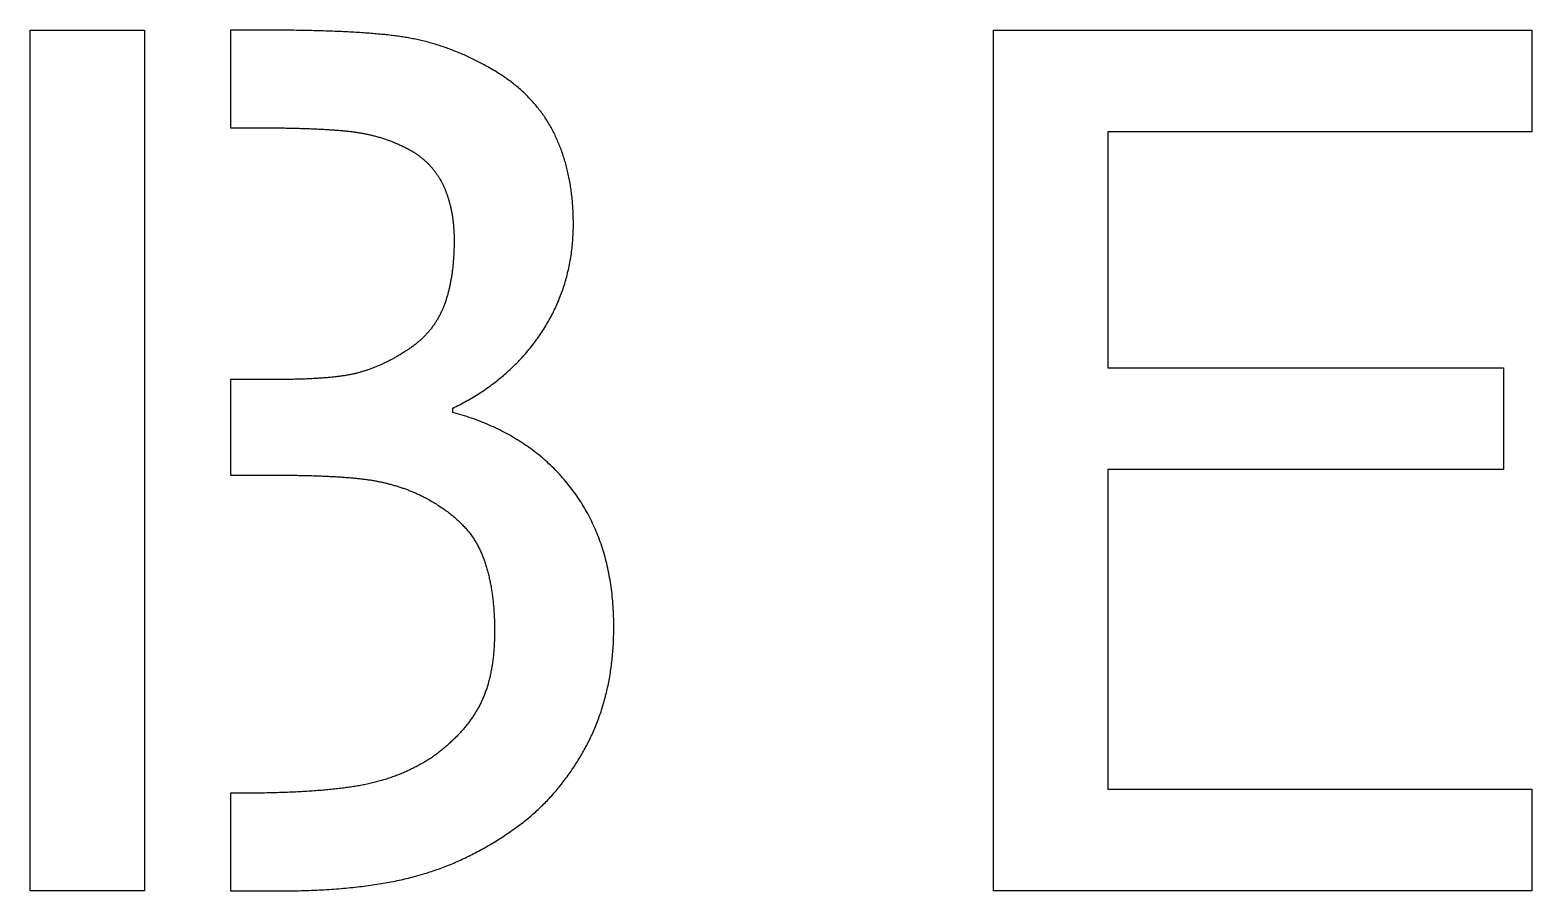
# Model space of a CAD drawing. Extents: x 63 to 563, y 268 to 768.
# Drawn here: x 270.7 to 323, y 411.3 to 441.3 of the extents above; entities that cross this region are included whole.
import ezdxf

# ---------------------------------------------------------------- set-up
doc = ezdxf.new("R2010")
doc.units = 0
doc.header["$LTSCALE"] = 2
doc.header["$MEASUREMENT"] = 0
doc.layers.get('0').update_dxf_attribs({"linetype": 'CONTINUOUS'})

msp = doc.modelspace()

# ---------------------------------------------------------------- linework, layer by layer
at = {"color": 1}
for points in [[(270.68, 441.252), (274.667, 441.252), (274.667, 411.252), (270.68, 411.252)], [(285.412, 427.929), (285.412, 428.075), (285.475, 428.105), (285.536, 428.135), (285.597, 428.166), (285.658, 428.197), (285.718, 428.229), (285.777, 428.261), (285.837, 428.293), (285.896, 428.325), (285.954, 428.358), (286.012, 428.392), (286.07, 428.425), (286.127, 428.459), (286.183, 428.494), (286.24, 428.528), (286.296, 428.564), (286.351, 428.599), (286.406, 428.635), (286.461, 428.671), (286.515, 428.708), (286.569, 428.744), (286.622, 428.782), (286.675, 428.819), (286.728, 428.857), (286.78, 428.896), (286.831, 428.934), (286.883, 428.974), (286.934, 429.013), (286.984, 429.053), (287.034, 429.093), (287.084, 429.134), (287.133, 429.174), (287.181, 429.216), (287.23, 429.257), (287.278, 429.299), (287.325, 429.342), (287.372, 429.384), (287.419, 429.427), (287.465, 429.471), (287.511, 429.515), (287.556, 429.559), (287.601, 429.603), (287.646, 429.648), (287.69, 429.693), (287.733, 429.739), (287.777, 429.785), (287.819, 429.831), (287.862, 429.878), (287.904, 429.925), (287.945, 429.972), (287.986, 430.02), (288.027, 430.068), (288.067, 430.117), (288.107, 430.166), (288.147, 430.215), (288.186, 430.264), (288.224, 430.314), (288.262, 430.365), (288.3, 430.415), (288.338, 430.466), (288.374, 430.518), (288.411, 430.57), (288.447, 430.622), (288.483, 430.674), (288.518, 430.727), (288.553, 430.78), (288.587, 430.833), (288.62, 430.887), (288.653, 430.94), (288.686, 430.994), (288.718, 431.048), (288.749, 431.103), (288.78, 431.157), (288.81, 431.212), (288.84, 431.267), (288.869, 431.322), (288.897, 431.378), (288.925, 431.434), (288.953, 431.489), (288.98, 431.545), (289.006, 431.602), (289.032, 431.658), (289.057, 431.715), (289.082, 431.772), (289.106, 431.829), (289.129, 431.887), (289.152, 431.944), (289.175, 432.002), (289.197, 432.06), (289.218, 432.118), (289.239, 432.177), (289.259, 432.235), (289.279, 432.294), (289.298, 432.354), (289.317, 432.413), (289.335, 432.472), (289.352, 432.532), (289.369, 432.592), (289.385, 432.652), (289.401, 432.713), (289.416, 432.774), (289.431, 432.834), (289.445, 432.895), (289.459, 432.957), (289.472, 433.018), (289.484, 433.08), (289.496, 433.142), (289.508, 433.204), (289.519, 433.266), (289.529, 433.329), (289.539, 433.392), (289.548, 433.455), (289.556, 433.518), (289.564, 433.582), (289.572, 433.645), (289.579, 433.709), (289.585, 433.773), (289.591, 433.838), (289.596, 433.902), (289.601, 433.967), (289.605, 434.032), (289.609, 434.097), (289.612, 434.163), (289.614, 434.228), (289.616, 434.294), (289.618, 434.36), (289.618, 434.427), (289.619, 434.493), (289.618, 434.553), (289.618, 434.612), (289.617, 434.671), (289.616, 434.73), (289.614, 434.789), (289.612, 434.847), (289.61, 434.905), (289.607, 434.963), (289.604, 435.021), (289.6, 435.078), (289.596, 435.135), (289.592, 435.192), (289.588, 435.249), (289.583, 435.305), (289.577, 435.361), (289.572, 435.417), (289.566, 435.473), (289.559, 435.528), (289.552, 435.583), (289.545, 435.638), (289.538, 435.693), (289.53, 435.747), (289.521, 435.801), (289.513, 435.855), (289.504, 435.909), (289.494, 435.962), (289.485, 436.016), (289.474, 436.068), (289.464, 436.121), (289.453, 436.174), (289.442, 436.226), (289.43, 436.278), (289.418, 436.329), (289.406, 436.381), (289.393, 436.432), (289.38, 436.483), (289.367, 436.534), (289.353, 436.584), (289.339, 436.634), (289.324, 436.684), (289.31, 436.734), (289.294, 436.783), (289.279, 436.833), (289.263, 436.882), (289.246, 436.93), (289.23, 436.979), (289.212, 437.027), (289.195, 437.075), (289.177, 437.123), (289.159, 437.17), (289.14, 437.218), (289.121, 437.265), (289.102, 437.311), (289.082, 437.358), (289.062, 437.404), (289.042, 437.45), (289.021, 437.496), (289, 437.541), (288.979, 437.587), (288.957, 437.632), (288.934, 437.676), (288.912, 437.721), (288.889, 437.765), (288.865, 437.809), (288.842, 437.853), (288.817, 437.896), (288.793, 437.94), (288.768, 437.983), (288.742, 438.025), (288.716, 438.068), (288.69, 438.11), (288.663, 438.152), (288.635, 438.193), (288.608, 438.235), (288.579, 438.276), (288.551, 438.316), (288.522, 438.357), (288.492, 438.397), (288.462, 438.437), (288.432, 438.477), (288.401, 438.516), (288.37, 438.555), (288.338, 438.594), (288.306, 438.633), (288.273, 438.671), (288.24, 438.709), (288.207, 438.747), (288.173, 438.784), (288.139, 438.822), (288.104, 438.859), (288.069, 438.895), (288.033, 438.932), (287.997, 438.968), (287.96, 439.004), (287.923, 439.039), (287.886, 439.075), (287.848, 439.11), (287.81, 439.145), (287.771, 439.179), (287.732, 439.213), (287.692, 439.247), (287.652, 439.281), (287.611, 439.315), (287.57, 439.348), (287.529, 439.381), (287.487, 439.413), (287.445, 439.446), (287.402, 439.478), (287.359, 439.51), (287.315, 439.541), (287.271, 439.572), (287.227, 439.603), (287.182, 439.634), (287.137, 439.665), (287.091, 439.695), (287.045, 439.725), (286.998, 439.754), (286.951, 439.784), (286.903, 439.813), (286.855, 439.842), (286.807, 439.87), (286.758, 439.899), (286.709, 439.927), (286.659, 439.954), (286.609, 439.982), (286.558, 440.009), (286.507, 440.036), (286.461, 440.061), (286.415, 440.086), (286.369, 440.11), (286.322, 440.135), (286.276, 440.159), (286.23, 440.182), (286.183, 440.206), (286.137, 440.229), (286.09, 440.251), (286.044, 440.274), (285.997, 440.296), (285.95, 440.318), (285.903, 440.34), (285.857, 440.361), (285.81, 440.382), (285.762, 440.402), (285.715, 440.423), (285.668, 440.443), (285.621, 440.463), (285.574, 440.482), (285.526, 440.501), (285.479, 440.52), (285.431, 440.539), (285.383, 440.557), (285.336, 440.575), (285.288, 440.593), (285.24, 440.611), (285.192, 440.628), (285.144, 440.645), (285.096, 440.661), (285.048, 440.677), (285, 440.693), (284.951, 440.709), (284.903, 440.724), (284.855, 440.739), (284.806, 440.754), (284.757, 440.769), (284.709, 440.783), (284.66, 440.797), (284.611, 440.81), (284.562, 440.824), (284.513, 440.837), (284.464, 440.849), (284.415, 440.862), (284.366, 440.874), (284.317, 440.886), (284.268, 440.897), (284.218, 440.909), (284.169, 440.919), (284.119, 440.93), (284.07, 440.94), (284.02, 440.951), (283.97, 440.96), (283.92, 440.97), (283.871, 440.979), (283.821, 440.988), (283.771, 440.996), (283.72, 441.005), (283.67, 441.013), (283.62, 441.02), (283.57, 441.028), (283.519, 441.035), (283.469, 441.042), (283.418, 441.048), (283.367, 441.055), (283.315, 441.061), (283.262, 441.067), (283.208, 441.073), (283.154, 441.079), (283.098, 441.085), (283.042, 441.091), (282.985, 441.097), (282.928, 441.102), (282.869, 441.108), (282.81, 441.113), (282.75, 441.118), (282.689, 441.123), (282.627, 441.128), (282.565, 441.133), (282.501, 441.138), (282.437, 441.143), (282.373, 441.148), (282.307, 441.152), (282.24, 441.157), (282.173, 441.161), (282.105, 441.165), (282.036, 441.17), (281.967, 441.174), (281.896, 441.178), (281.825, 441.181), (281.753, 441.185), (281.68, 441.189), (281.606, 441.192), (281.532, 441.196), (281.457, 441.199), (281.381, 441.202), (281.304, 441.205), (281.226, 441.208), (281.148, 441.211), (281.069, 441.214), (280.989, 441.217), (280.908, 441.22), (280.827, 441.222), (280.744, 441.224), (280.661, 441.227), (280.577, 441.229), (280.492, 441.231), (280.407, 441.233), (280.32, 441.235), (280.233, 441.237), (280.145, 441.238), (280.057, 441.24), (279.967, 441.241), (279.877, 441.243), (279.786, 441.244), (279.694, 441.245), (279.601, 441.246), (279.507, 441.247), (279.413, 441.248), (279.318, 441.249), (279.222, 441.25), (279.125, 441.25), (279.028, 441.251), (278.93, 441.251), (278.831, 441.251), (278.731, 441.251), (278.63, 441.252), (277.667, 441.252), (277.667, 437.848), (278.484, 437.848), (278.551, 437.848), (278.616, 437.848), (278.682, 437.848), (278.747, 437.847), (278.811, 437.847), (278.875, 437.847), (278.939, 437.847), (279.002, 437.846), (279.065, 437.846), (279.127, 437.845), (279.189, 437.844), (279.25, 437.844), (279.311, 437.843), (279.371, 437.842), (279.431, 437.841), (279.491, 437.84), (279.55, 437.839), (279.608, 437.838), (279.666, 437.837), (279.724, 437.836), (279.781, 437.835), (279.837, 437.833), (279.894, 437.832), (279.949, 437.831), (280.004, 437.829), (280.059, 437.828), (280.114, 437.826), (280.167, 437.824), (280.221, 437.823), (280.274, 437.821), (280.326, 437.819), (280.378, 437.817), (280.43, 437.815), (280.481, 437.813), (280.531, 437.811), (280.582, 437.809), (280.631, 437.807), (280.68, 437.804), (280.729, 437.802), (280.777, 437.8), (280.825, 437.797), (280.873, 437.795), (280.919, 437.792), (280.966, 437.79), (281.012, 437.787), (281.057, 437.784), (281.102, 437.781), (281.147, 437.779), (281.191, 437.776), (281.235, 437.773), (281.278, 437.77), (281.321, 437.766), (281.363, 437.763), (281.405, 437.76), (281.446, 437.757), (281.487, 437.753), (281.527, 437.75), (281.567, 437.747), (281.606, 437.743), (281.645, 437.739), (281.684, 437.736), (281.722, 437.732), (281.76, 437.728), (281.797, 437.724), (281.834, 437.72), (281.871, 437.716), (281.908, 437.712), (281.944, 437.707), (281.981, 437.702), (282.018, 437.697), (282.054, 437.692), (282.09, 437.686), (282.126, 437.681), (282.163, 437.675), (282.199, 437.669), (282.235, 437.663), (282.27, 437.656), (282.306, 437.649), (282.342, 437.642), (282.377, 437.635), (282.413, 437.628), (282.448, 437.621), (282.483, 437.613), (282.518, 437.605), (282.553, 437.597), (282.588, 437.588), (282.623, 437.58), (282.657, 437.571), (282.692, 437.562), (282.726, 437.553), (282.761, 437.544), (282.795, 437.534), (282.829, 437.524), (282.863, 437.514), (282.897, 437.504), (282.931, 437.494), (282.965, 437.483), (282.999, 437.472), (283.032, 437.461), (283.066, 437.45), (283.099, 437.439), (283.132, 437.427), (283.165, 437.415), (283.198, 437.403), (283.231, 437.391), (283.264, 437.379), (283.297, 437.366), (283.329, 437.353), (283.362, 437.34), (283.394, 437.327), (283.427, 437.313), (283.459, 437.3), (283.491, 437.286), (283.523, 437.272), (283.555, 437.257), (283.587, 437.243), (283.618, 437.228), (283.65, 437.213), (283.682, 437.198), (283.713, 437.183), (283.744, 437.167), (283.775, 437.152), (283.807, 437.136), (283.838, 437.12), (283.868, 437.103), (283.899, 437.087), (283.93, 437.07), (283.955, 437.055), (283.98, 437.041), (284.005, 437.026), (284.029, 437.01), (284.053, 436.995), (284.078, 436.98), (284.101, 436.964), (284.125, 436.948), (284.148, 436.932), (284.172, 436.916), (284.195, 436.9), (284.217, 436.883), (284.24, 436.867), (284.262, 436.85), (284.284, 436.833), (284.306, 436.816), (284.328, 436.798), (284.35, 436.781), (284.371, 436.763), (284.392, 436.745), (284.413, 436.727), (284.433, 436.709), (284.454, 436.691), (284.474, 436.672), (284.494, 436.654), (284.513, 436.635), (284.533, 436.616), (284.552, 436.596), (284.571, 436.577), (284.59, 436.558), (284.609, 436.538), (284.627, 436.518), (284.646, 436.498), (284.664, 436.478), (284.681, 436.457), (284.699, 436.437), (284.716, 436.416), (284.733, 436.395), (284.75, 436.374), (284.767, 436.353), (284.783, 436.332), (284.8, 436.31), (284.816, 436.288), (284.832, 436.266), (284.847, 436.244), (284.863, 436.222), (284.878, 436.2), (284.893, 436.177), (284.907, 436.154), (284.922, 436.132), (284.936, 436.109), (284.95, 436.085), (284.964, 436.062), (284.978, 436.038), (284.991, 436.015), (285.005, 435.991), (285.018, 435.967), (285.03, 435.942), (285.043, 435.918), (285.055, 435.893), (285.067, 435.868), (285.079, 435.844), (285.091, 435.818), (285.103, 435.793), (285.114, 435.768), (285.125, 435.742), (285.136, 435.717), (285.147, 435.691), (285.157, 435.665), (285.168, 435.639), (285.178, 435.613), (285.188, 435.586), (285.198, 435.56), (285.207, 435.533), (285.217, 435.506), (285.226, 435.48), (285.235, 435.453), (285.244, 435.426), (285.253, 435.398), (285.262, 435.371), (285.27, 435.343), (285.278, 435.316), (285.286, 435.288), (285.294, 435.26), (285.302, 435.232), (285.309, 435.204), (285.317, 435.175), (285.324, 435.147), (285.331, 435.118), (285.338, 435.09), (285.344, 435.061), (285.351, 435.032), (285.357, 435.003), (285.363, 434.973), (285.369, 434.944), (285.375, 434.915), (285.38, 434.885), (285.385, 434.855), (285.391, 434.825), (285.396, 434.795), (285.4, 434.765), (285.405, 434.735), (285.409, 434.704), (285.414, 434.674), (285.418, 434.643), (285.422, 434.612), (285.425, 434.581), (285.429, 434.55), (285.432, 434.519), (285.435, 434.487), (285.438, 434.456), (285.441, 434.424), (285.444, 434.393), (285.446, 434.361), (285.448, 434.329), (285.451, 434.296), (285.452, 434.264), (285.454, 434.232), (285.456, 434.199), (285.457, 434.166), (285.458, 434.134), (285.459, 434.101), (285.46, 434.068), (285.461, 434.034), (285.461, 434.001), (285.461, 433.968), (285.461, 433.934), (285.461, 433.89), (285.461, 433.846), (285.461, 433.802), (285.46, 433.758), (285.459, 433.715), (285.458, 433.672), (285.457, 433.629), (285.455, 433.586), (285.454, 433.544), (285.452, 433.502), (285.45, 433.46), (285.448, 433.418), (285.446, 433.376), (285.443, 433.335), (285.44, 433.294), (285.438, 433.253), (285.434, 433.213), (285.431, 433.173), (285.428, 433.133), (285.424, 433.093), (285.42, 433.053), (285.416, 433.014), (285.412, 432.975), (285.408, 432.936), (285.403, 432.897), (285.398, 432.859), (285.393, 432.82), (285.388, 432.783), (285.383, 432.745), (285.377, 432.707), (285.372, 432.67), (285.366, 432.633), (285.36, 432.596), (285.353, 432.56), (285.347, 432.524), (285.34, 432.487), (285.334, 432.452), (285.327, 432.416), (285.319, 432.381), (285.312, 432.346), (285.304, 432.311), (285.297, 432.276), (285.289, 432.242), (285.281, 432.207), (285.272, 432.173), (285.264, 432.14), (285.255, 432.106), (285.246, 432.073), (285.237, 432.04), (285.228, 432.007), (285.218, 431.975), (285.209, 431.942), (285.199, 431.91), (285.189, 431.879), (285.179, 431.847), (285.168, 431.816), (285.158, 431.784), (285.147, 431.754), (285.136, 431.723), (285.125, 431.692), (285.114, 431.662), (285.102, 431.632), (285.091, 431.603), (285.079, 431.573), (285.067, 431.544), (285.054, 431.515), (285.041, 431.486), (285.028, 431.457), (285.015, 431.428), (285.002, 431.4), (284.988, 431.372), (284.974, 431.344), (284.96, 431.316), (284.945, 431.288), (284.93, 431.26), (284.915, 431.233), (284.9, 431.206), (284.884, 431.179), (284.868, 431.152), (284.852, 431.125), (284.835, 431.099), (284.819, 431.072), (284.802, 431.046), (284.784, 431.02), (284.767, 430.994), (284.749, 430.969), (284.731, 430.943), (284.712, 430.918), (284.694, 430.893), (284.675, 430.868), (284.656, 430.843), (284.636, 430.819), (284.616, 430.794), (284.596, 430.77), (284.576, 430.746), (284.556, 430.722), (284.535, 430.698), (284.514, 430.675), (284.492, 430.651), (284.471, 430.628), (284.449, 430.605), (284.427, 430.582), (284.404, 430.56), (284.381, 430.537), (284.358, 430.515), (284.335, 430.493), (284.312, 430.471), (284.288, 430.449), (284.264, 430.428), (284.239, 430.406), (284.215, 430.385), (284.19, 430.364), (284.165, 430.343), (284.139, 430.322), (284.114, 430.302), (284.088, 430.281), (284.061, 430.261), (284.035, 430.241), (284.008, 430.221), (283.981, 430.201), (283.954, 430.182), (283.926, 430.162), (283.898, 430.143), (283.87, 430.124), (283.842, 430.106), (283.813, 430.087), (283.784, 430.068), (283.754, 430.049), (283.724, 430.031), (283.695, 430.012), (283.665, 429.993), (283.635, 429.975), (283.605, 429.957), (283.576, 429.939), (283.546, 429.922), (283.516, 429.904), (283.487, 429.887), (283.457, 429.87), (283.428, 429.853), (283.398, 429.837), (283.369, 429.82), (283.339, 429.804), (283.31, 429.788), (283.281, 429.773), (283.251, 429.757), (283.222, 429.742), (283.193, 429.727), (283.164, 429.712), (283.134, 429.697), (283.105, 429.682), (283.076, 429.668), (283.047, 429.654), (283.018, 429.64), (282.989, 429.626), (282.96, 429.613), (282.931, 429.599), (282.902, 429.586), (282.873, 429.573), (282.844, 429.561), (282.815, 429.548), (282.786, 429.536), (282.757, 429.524), (282.728, 429.512), (282.7, 429.5), (282.671, 429.489), (282.642, 429.478), (282.614, 429.467), (282.585, 429.456), (282.556, 429.445), (282.528, 429.435), (282.499, 429.425), (282.471, 429.415), (282.442, 429.405), (282.414, 429.395), (282.385, 429.386), (282.357, 429.377), (282.329, 429.368), (282.3, 429.359), (282.272, 429.35), (282.244, 429.342), (282.215, 429.334), (282.187, 429.326), (282.159, 429.318), (282.131, 429.31), (282.103, 429.303), (282.075, 429.296), (282.046, 429.289), (282.018, 429.282), (281.99, 429.276), (281.962, 429.269), (281.934, 429.263), (281.906, 429.257), (281.877, 429.251), (281.848, 429.245), (281.818, 429.24), (281.787, 429.234), (281.757, 429.228), (281.725, 429.223), (281.693, 429.218), (281.661, 429.212), (281.628, 429.207), (281.595, 429.202), (281.561, 429.197), (281.527, 429.192), (281.492, 429.187), (281.457, 429.183), (281.421, 429.178), (281.385, 429.174), (281.348, 429.169), (281.311, 429.165), (281.273, 429.161), (281.235, 429.157), (281.196, 429.153), (281.157, 429.149), (281.117, 429.145), (281.077, 429.141), (281.036, 429.138), (280.995, 429.134), (280.954, 429.131), (280.912, 429.127), (280.869, 429.124), (280.826, 429.121), (280.782, 429.118), (280.738, 429.115), (280.694, 429.112), (280.649, 429.109), (280.603, 429.107), (280.557, 429.104), (280.511, 429.102), (280.464, 429.099), (280.416, 429.097), (280.368, 429.095), (280.32, 429.093), (280.271, 429.091), (280.221, 429.089), (280.171, 429.087), (280.121, 429.086), (280.07, 429.084), (280.019, 429.082), (279.967, 429.081), (279.914, 429.08), (279.862, 429.079), (279.808, 429.077), (279.754, 429.076), (279.7, 429.076), (279.645, 429.075), (279.59, 429.074), (279.534, 429.073), (279.478, 429.073), (279.421, 429.072), (279.364, 429.072), (279.306, 429.072), (279.248, 429.072), (279.189, 429.072), (277.667, 429.072), (277.667, 425.741), (279.189, 425.741), (279.254, 425.741), (279.318, 425.741), (279.382, 425.741), (279.446, 425.74), (279.509, 425.74), (279.571, 425.74), (279.633, 425.739), (279.695, 425.739), (279.756, 425.738), (279.817, 425.737), (279.877, 425.737), (279.936, 425.736), (279.996, 425.735), (280.054, 425.734), (280.113, 425.733), (280.17, 425.732), (280.228, 425.731), (280.285, 425.729), (280.341, 425.728), (280.397, 425.727), (280.452, 425.725), (280.507, 425.724), (280.562, 425.722), (280.616, 425.72), (280.669, 425.718), (280.722, 425.717), (280.775, 425.715), (280.827, 425.713), (280.879, 425.711), (280.93, 425.708), (280.981, 425.706), (281.031, 425.704), (281.081, 425.702), (281.13, 425.699), (281.179, 425.697), (281.227, 425.694), (281.275, 425.691), (281.323, 425.689), (281.37, 425.686), (281.416, 425.683), (281.462, 425.68), (281.508, 425.677), (281.553, 425.674), (281.598, 425.671), (281.642, 425.668), (281.686, 425.664), (281.729, 425.661), (281.771, 425.658), (281.814, 425.654), (281.856, 425.651), (281.897, 425.647), (281.938, 425.643), (281.978, 425.639), (282.018, 425.636), (282.058, 425.632), (282.097, 425.628), (282.135, 425.623), (282.173, 425.619), (282.211, 425.615), (282.248, 425.611), (282.284, 425.606), (282.321, 425.602), (282.356, 425.597), (282.392, 425.593), (282.427, 425.588), (282.462, 425.583), (282.497, 425.578), (282.532, 425.573), (282.566, 425.567), (282.601, 425.562), (282.636, 425.556), (282.67, 425.55), (282.705, 425.544), (282.739, 425.538), (282.773, 425.531), (282.808, 425.525), (282.842, 425.518), (282.876, 425.511), (282.91, 425.504), (282.944, 425.496), (282.977, 425.489), (283.011, 425.481), (283.045, 425.473), (283.078, 425.465), (283.112, 425.457), (283.145, 425.449), (283.178, 425.441), (283.212, 425.432), (283.245, 425.423), (283.278, 425.414), (283.311, 425.405), (283.343, 425.396), (283.376, 425.386), (283.409, 425.376), (283.442, 425.367), (283.474, 425.357), (283.507, 425.347), (283.539, 425.336), (283.571, 425.326), (283.603, 425.315), (283.635, 425.304), (283.667, 425.293), (283.699, 425.282), (283.731, 425.271), (283.763, 425.259), (283.795, 425.247), (283.826, 425.236), (283.858, 425.224), (283.889, 425.211), (283.921, 425.199), (283.952, 425.186), (283.983, 425.174), (284.014, 425.161), (284.045, 425.148), (284.076, 425.135), (284.107, 425.121), (284.138, 425.108), (284.168, 425.094), (284.199, 425.08), (284.229, 425.066), (284.26, 425.052), (284.29, 425.038), (284.32, 425.023), (284.35, 425.008), (284.38, 424.993), (284.41, 424.978), (284.44, 424.963), (284.486, 424.938), (284.531, 424.914), (284.576, 424.889), (284.62, 424.864), (284.664, 424.839), (284.707, 424.813), (284.75, 424.788), (284.792, 424.762), (284.834, 424.736), (284.876, 424.71), (284.917, 424.684), (284.957, 424.658), (284.997, 424.631), (285.036, 424.605), (285.075, 424.578), (285.114, 424.551), (285.152, 424.524), (285.189, 424.497), (285.226, 424.469), (285.263, 424.442), (285.299, 424.414), (285.334, 424.386), (285.369, 424.358), (285.404, 424.33), (285.438, 424.301), (285.472, 424.273), (285.505, 424.244), (285.538, 424.216), (285.57, 424.187), (285.602, 424.157), (285.633, 424.128), (285.664, 424.099), (285.694, 424.069), (285.724, 424.039), (285.753, 424.009), (285.782, 423.979), (285.81, 423.949), (285.838, 423.919), (285.865, 423.888), (285.892, 423.858), (285.919, 423.827), (285.945, 423.796), (285.97, 423.765), (285.995, 423.733), (286.019, 423.702), (286.043, 423.67), (286.067, 423.638), (286.09, 423.606), (286.113, 423.574), (286.135, 423.542), (286.156, 423.51), (286.177, 423.477), (286.198, 423.444), (286.218, 423.411), (286.238, 423.378), (286.257, 423.345), (286.276, 423.312), (286.294, 423.278), (286.311, 423.245), (286.329, 423.211), (286.345, 423.177), (286.362, 423.143), (286.378, 423.108), (286.393, 423.074), (286.408, 423.039), (286.423, 423.004), (286.437, 422.969), (286.452, 422.933), (286.466, 422.897), (286.48, 422.861), (286.493, 422.824), (286.507, 422.787), (286.52, 422.75), (286.533, 422.713), (286.545, 422.675), (286.558, 422.637), (286.57, 422.598), (286.582, 422.56), (286.594, 422.521), (286.605, 422.482), (286.616, 422.442), (286.627, 422.402), (286.638, 422.362), (286.649, 422.321), (286.659, 422.281), (286.669, 422.24), (286.679, 422.198), (286.688, 422.156), (286.697, 422.114), (286.706, 422.072), (286.715, 422.03), (286.724, 421.987), (286.732, 421.943), (286.74, 421.9), (286.748, 421.856), (286.756, 421.812), (286.763, 421.768), (286.77, 421.723), (286.777, 421.678), (286.784, 421.633), (286.79, 421.587), (286.796, 421.541), (286.802, 421.495), (286.808, 421.448), (286.813, 421.402), (286.818, 421.354), (286.823, 421.307), (286.828, 421.259), (286.832, 421.211), (286.837, 421.163), (286.841, 421.114), (286.844, 421.065), (286.848, 421.016), (286.851, 420.967), (286.854, 420.917), (286.857, 420.867), (286.859, 420.816), (286.862, 420.765), (286.864, 420.714), (286.866, 420.663), (286.867, 420.611), (286.868, 420.56), (286.87, 420.507), (286.87, 420.455), (286.871, 420.402), (286.871, 420.349), (286.871, 420.295), (286.871, 420.246), (286.871, 420.196), (286.87, 420.147), (286.869, 420.099), (286.868, 420.05), (286.867, 420.002), (286.865, 419.954), (286.863, 419.906), (286.861, 419.859), (286.859, 419.812), (286.856, 419.765), (286.853, 419.719), (286.85, 419.673), (286.846, 419.627), (286.842, 419.581), (286.838, 419.536), (286.834, 419.491), (286.83, 419.446), (286.825, 419.402), (286.82, 419.358), (286.814, 419.314), (286.809, 419.27), (286.803, 419.227), (286.797, 419.184), (286.79, 419.141), (286.784, 419.099), (286.777, 419.057), (286.77, 419.015), (286.762, 418.974), (286.755, 418.932), (286.747, 418.891), (286.739, 418.851), (286.73, 418.81), (286.722, 418.77), (286.713, 418.731), (286.704, 418.691), (286.694, 418.652), (286.684, 418.613), (286.674, 418.574), (286.664, 418.536), (286.654, 418.498), (286.643, 418.46), (286.632, 418.423), (286.621, 418.386), (286.609, 418.349), (286.597, 418.312), (286.585, 418.276), (286.573, 418.24), (286.56, 418.204), (286.547, 418.169), (286.534, 418.133), (286.521, 418.098), (286.507, 418.064), (286.494, 418.03), (286.479, 417.996), (286.465, 417.962), (286.45, 417.928), (286.435, 417.895), (286.42, 417.863), (286.405, 417.83), (286.389, 417.798), (286.373, 417.766), (286.357, 417.734), (286.341, 417.703), (286.324, 417.671), (286.307, 417.64), (286.289, 417.609), (286.272, 417.578), (286.254, 417.547), (286.236, 417.516), (286.217, 417.486), (286.198, 417.455), (286.179, 417.424), (286.16, 417.394), (286.14, 417.364), (286.12, 417.333), (286.1, 417.303), (286.079, 417.273), (286.058, 417.243), (286.037, 417.213), (286.015, 417.184), (285.994, 417.154), (285.972, 417.124), (285.949, 417.095), (285.927, 417.066), (285.904, 417.036), (285.88, 417.007), (285.857, 416.978), (285.833, 416.949), (285.809, 416.92), (285.784, 416.891), (285.76, 416.863), (285.735, 416.834), (285.709, 416.806), (285.684, 416.777), (285.658, 416.749), (285.632, 416.721), (285.605, 416.693), (285.578, 416.665), (285.551, 416.637), (285.524, 416.609), (285.496, 416.581), (285.468, 416.554), (285.44, 416.526), (285.411, 416.499), (285.382, 416.471), (285.353, 416.444), (285.324, 416.417), (285.294, 416.39), (285.264, 416.363), (285.234, 416.336), (285.203, 416.309), (285.172, 416.283), (285.141, 416.256), (285.109, 416.229), (285.077, 416.203), (285.045, 416.177), (285.013, 416.151), (284.98, 416.125), (284.947, 416.099), (284.914, 416.073), (284.88, 416.047), (284.846, 416.021), (284.812, 415.996), (284.778, 415.97), (284.743, 415.945), (284.708, 415.919), (284.671, 415.895), (284.634, 415.871), (284.597, 415.847), (284.559, 415.823), (284.522, 415.8), (284.484, 415.777), (284.446, 415.754), (284.408, 415.732), (284.37, 415.71), (284.332, 415.688), (284.293, 415.666), (284.255, 415.644), (284.216, 415.623), (284.177, 415.602), (284.138, 415.582), (284.098, 415.561), (284.059, 415.541), (284.019, 415.521), (283.979, 415.502), (283.939, 415.482), (283.899, 415.463), (283.858, 415.444), (283.818, 415.426), (283.777, 415.408), (283.736, 415.39), (283.695, 415.372), (283.654, 415.354), (283.613, 415.337), (283.571, 415.32), (283.529, 415.304), (283.487, 415.287), (283.445, 415.271), (283.403, 415.255), (283.361, 415.24), (283.318, 415.224), (283.275, 415.209), (283.232, 415.194), (283.189, 415.18), (283.146, 415.165), (283.103, 415.151), (283.059, 415.138), (283.015, 415.124), (282.971, 415.111), (282.927, 415.098), (282.883, 415.085), (282.839, 415.073), (282.794, 415.061), (282.749, 415.049), (282.704, 415.037), (282.659, 415.026), (282.614, 415.015), (282.568, 415.004), (282.523, 414.993), (282.477, 414.983), (282.431, 414.973), (282.385, 414.963), (282.339, 414.954), (282.292, 414.944), (282.245, 414.935), (282.199, 414.927), (282.152, 414.918), (282.105, 414.91), (282.057, 414.902), (282.01, 414.894), (281.962, 414.887), (281.913, 414.879), (281.864, 414.872), (281.814, 414.865), (281.764, 414.858), (281.713, 414.851), (281.662, 414.844), (281.61, 414.837), (281.558, 414.831), (281.505, 414.824), (281.451, 414.818), (281.397, 414.812), (281.342, 414.806), (281.287, 414.8), (281.231, 414.794), (281.175, 414.788), (281.118, 414.783), (281.06, 414.777), (281.002, 414.772), (280.944, 414.767), (280.885, 414.761), (280.825, 414.756), (280.765, 414.752), (280.704, 414.747), (280.643, 414.742), (280.581, 414.738), (280.518, 414.733), (280.455, 414.729), (280.392, 414.725), (280.328, 414.721), (280.263, 414.717), (280.198, 414.713), (280.132, 414.709), (280.066, 414.706), (279.999, 414.702), (279.931, 414.699), (279.863, 414.696), (279.795, 414.693), (279.726, 414.69), (279.656, 414.687), (279.586, 414.684), (279.515, 414.682), (279.444, 414.679), (279.372, 414.677), (279.299, 414.675), (279.226, 414.673), (279.153, 414.671), (279.079, 414.669), (279.004, 414.667), (278.929, 414.665), (278.853, 414.664), (278.777, 414.662), (278.7, 414.661), (278.622, 414.66), (278.544, 414.659), (278.466, 414.658), (278.387, 414.657), (278.307, 414.657), (278.227, 414.656), (278.146, 414.656), (278.065, 414.655), (277.983, 414.655), (277.9, 414.655), (277.667, 414.655), (277.667, 411.252), (279.286, 411.252), (279.383, 411.252), (279.478, 411.252), (279.573, 411.253), (279.668, 411.254), (279.762, 411.255), (279.855, 411.257), (279.948, 411.258), (280.04, 411.26), (280.132, 411.263), (280.223, 411.265), (280.314, 411.268), (280.404, 411.272), (280.493, 411.275), (280.582, 411.279), (280.671, 411.283), (280.758, 411.287), (280.846, 411.292), (280.932, 411.296), (281.018, 411.302), (281.104, 411.307), (281.189, 411.313), (281.273, 411.319), (281.357, 411.325), (281.44, 411.331), (281.523, 411.338), (281.605, 411.345), (281.687, 411.353), (281.768, 411.36), (281.849, 411.368), (281.928, 411.376), (282.008, 411.385), (282.087, 411.394), (282.165, 411.403), (282.243, 411.412), (282.32, 411.421), (282.396, 411.431), (282.472, 411.441), (282.548, 411.452), (282.623, 411.462), (282.697, 411.473), (282.771, 411.485), (282.844, 411.496), (282.917, 411.508), (282.989, 411.52), (283.06, 411.532), (283.131, 411.545), (283.202, 411.558), (283.271, 411.571), (283.341, 411.584), (283.409, 411.598), (283.478, 411.612), (283.545, 411.627), (283.612, 411.641), (283.679, 411.656), (283.745, 411.671), (283.81, 411.686), (283.875, 411.702), (283.939, 411.718), (284.003, 411.734), (284.066, 411.751), (284.128, 411.768), (284.19, 411.785), (284.252, 411.802), (284.313, 411.82), (284.374, 411.838), (284.434, 411.856), (284.495, 411.875), (284.555, 411.894), (284.615, 411.913), (284.676, 411.933), (284.736, 411.953), (284.796, 411.974), (284.855, 411.995), (284.915, 412.016), (284.975, 412.038), (285.034, 412.06), (285.094, 412.083), (285.153, 412.105), (285.212, 412.129), (285.271, 412.152), (285.33, 412.176), (285.389, 412.2), (285.448, 412.225), (285.506, 412.25), (285.565, 412.276), (285.623, 412.302), (285.681, 412.328), (285.739, 412.354), (285.797, 412.381), (285.855, 412.409), (285.913, 412.436), (285.971, 412.464), (286.028, 412.493), (286.086, 412.522), (286.143, 412.551), (286.2, 412.58), (286.257, 412.61), (286.314, 412.641), (286.371, 412.671), (286.428, 412.703), (286.485, 412.734), (286.541, 412.766), (286.598, 412.798), (286.654, 412.831), (286.71, 412.863), (286.766, 412.897), (286.822, 412.93), (286.878, 412.965), (286.934, 412.999), (286.989, 413.034), (287.045, 413.069), (287.1, 413.104), (287.155, 413.14), (287.21, 413.177), (287.265, 413.213), (287.32, 413.25), (287.375, 413.288), (287.43, 413.326), (287.484, 413.364), (287.539, 413.402), (287.593, 413.441), (287.647, 413.481), (287.702, 413.52), (287.756, 413.56), (287.809, 413.601), (287.863, 413.642), (287.917, 413.683), (287.961, 413.718), (288.005, 413.754), (288.049, 413.79), (288.092, 413.826), (288.135, 413.862), (288.178, 413.899), (288.221, 413.936), (288.263, 413.974), (288.305, 414.012), (288.347, 414.05), (288.389, 414.088), (288.43, 414.127), (288.471, 414.166), (288.511, 414.205), (288.552, 414.244), (288.592, 414.284), (288.632, 414.324), (288.671, 414.365), (288.711, 414.405), (288.75, 414.446), (288.788, 414.487), (288.827, 414.529), (288.865, 414.571), (288.903, 414.613), (288.94, 414.656), (288.978, 414.698), (289.015, 414.741), (289.052, 414.785), (289.088, 414.828), (289.124, 414.872), (289.16, 414.917), (289.196, 414.961), (289.231, 415.006), (289.267, 415.051), (289.301, 415.096), (289.336, 415.142), (289.37, 415.188), (289.404, 415.234), (289.438, 415.281), (289.471, 415.328), (289.505, 415.375), (289.538, 415.423), (289.57, 415.47), (289.602, 415.518), (289.635, 415.567), (289.666, 415.615), (289.698, 415.664), (289.729, 415.714), (289.76, 415.763), (289.791, 415.813), (289.821, 415.863), (289.851, 415.914), (289.881, 415.964), (289.911, 416.015), (289.94, 416.067), (289.969, 416.118), (289.998, 416.17), (290.026, 416.222), (290.054, 416.275), (290.082, 416.328), (290.11, 416.381), (290.137, 416.434), (290.164, 416.488), (290.191, 416.542), (290.218, 416.596), (290.244, 416.651), (290.269, 416.705), (290.294, 416.76), (290.319, 416.816), (290.343, 416.871), (290.367, 416.927), (290.39, 416.983), (290.413, 417.039), (290.436, 417.096), (290.458, 417.153), (290.48, 417.21), (290.501, 417.267), (290.522, 417.325), (290.543, 417.383), (290.563, 417.441), (290.582, 417.499), (290.601, 417.558), (290.62, 417.617), (290.639, 417.676), (290.656, 417.735), (290.674, 417.795), (290.691, 417.855), (290.708, 417.915), (290.724, 417.976), (290.74, 418.036), (290.755, 418.097), (290.77, 418.159), (290.785, 418.22), (290.799, 418.282), (290.813, 418.344), (290.826, 418.406), (290.839, 418.469), (290.851, 418.532), (290.863, 418.595), (290.875, 418.658), (290.886, 418.722), (290.897, 418.785), (290.907, 418.849), (290.917, 418.914), (290.927, 418.978), (290.936, 419.043), (290.944, 419.108), (290.953, 419.174), (290.96, 419.239), (290.968, 419.305), (290.975, 419.372), (290.981, 419.438), (290.987, 419.505), (290.993, 419.572), (290.998, 419.639), (291.003, 419.706), (291.008, 419.774), (291.012, 419.842), (291.015, 419.91), (291.018, 419.979), (291.021, 420.047), (291.023, 420.116), (291.025, 420.186), (291.027, 420.255), (291.028, 420.325), (291.029, 420.395), (291.029, 420.465), (291.028, 420.556), (291.027, 420.645), (291.025, 420.734), (291.023, 420.823), (291.02, 420.911), (291.016, 420.999), (291.011, 421.087), (291.005, 421.173), (290.999, 421.26), (290.992, 421.346), (290.985, 421.431), (290.976, 421.516), (290.967, 421.601), (290.957, 421.685), (290.947, 421.769), (290.935, 421.852), (290.923, 421.934), (290.911, 422.017), (290.897, 422.098), (290.883, 422.18), (290.868, 422.261), (290.852, 422.341), (290.836, 422.421), (290.819, 422.5), (290.801, 422.579), (290.782, 422.658), (290.763, 422.736), (290.743, 422.813), (290.722, 422.891), (290.7, 422.967), (290.678, 423.043), (290.655, 423.119), (290.631, 423.194), (290.607, 423.269), (290.582, 423.343), (290.556, 423.417), (290.529, 423.491), (290.502, 423.564), (290.474, 423.636), (290.445, 423.708), (290.416, 423.78), (290.385, 423.851), (290.354, 423.921), (290.323, 423.992), (290.29, 424.061), (290.257, 424.131), (290.223, 424.199), (290.188, 424.268), (290.153, 424.335), (290.117, 424.403), (290.08, 424.47), (290.042, 424.536), (290.004, 424.602), (289.965, 424.668), (289.925, 424.733), (289.885, 424.797), (289.844, 424.861), (289.802, 424.925), (289.759, 424.988), (289.716, 425.051), (289.671, 425.113), (289.627, 425.175), (289.581, 425.236), (289.535, 425.297), (289.488, 425.358), (289.44, 425.417), (289.392, 425.476), (289.343, 425.535), (289.294, 425.593), (289.244, 425.65), (289.194, 425.707), (289.143, 425.763), (289.091, 425.818), (289.039, 425.873), (288.986, 425.928), (288.932, 425.981), (288.878, 426.034), (288.823, 426.087), (288.768, 426.139), (288.712, 426.19), (288.656, 426.241), (288.599, 426.291), (288.541, 426.34), (288.483, 426.389), (288.424, 426.438), (288.364, 426.486), (288.304, 426.533), (288.244, 426.579), (288.183, 426.625), (288.121, 426.671), (288.058, 426.715), (287.995, 426.759), (287.932, 426.803), (287.867, 426.846), (287.803, 426.888), (287.737, 426.93), (287.671, 426.971), (287.604, 427.012), (287.537, 427.052), (287.469, 427.091), (287.401, 427.13), (287.332, 427.168), (287.262, 427.206), (287.192, 427.243), (287.121, 427.279), (287.05, 427.315), (286.978, 427.35), (286.905, 427.385), (286.832, 427.419), (286.758, 427.452), (286.684, 427.485), (286.609, 427.517), (286.534, 427.549), (286.457, 427.58), (286.381, 427.61), (286.303, 427.64), (286.225, 427.669), (286.147, 427.698), (286.068, 427.726), (285.988, 427.754), (285.907, 427.78), (285.827, 427.807), (285.745, 427.832), (285.663, 427.857), (285.58, 427.882), (285.497, 427.906), (285.412, 427.929)], [(323.032, 411.252), (304.263, 411.252), (304.263, 441.252), (323.032, 441.252), (323.032, 437.702), (308.25, 437.702), (308.25, 429.485), (322.035, 429.485), (322.035, 425.935), (308.25, 425.935), (308.25, 414.801), (323.032, 414.801)]]:
    msp.add_lwpolyline(points, close=True, dxfattribs=at)

doc.saveas('drawing.dxf')
